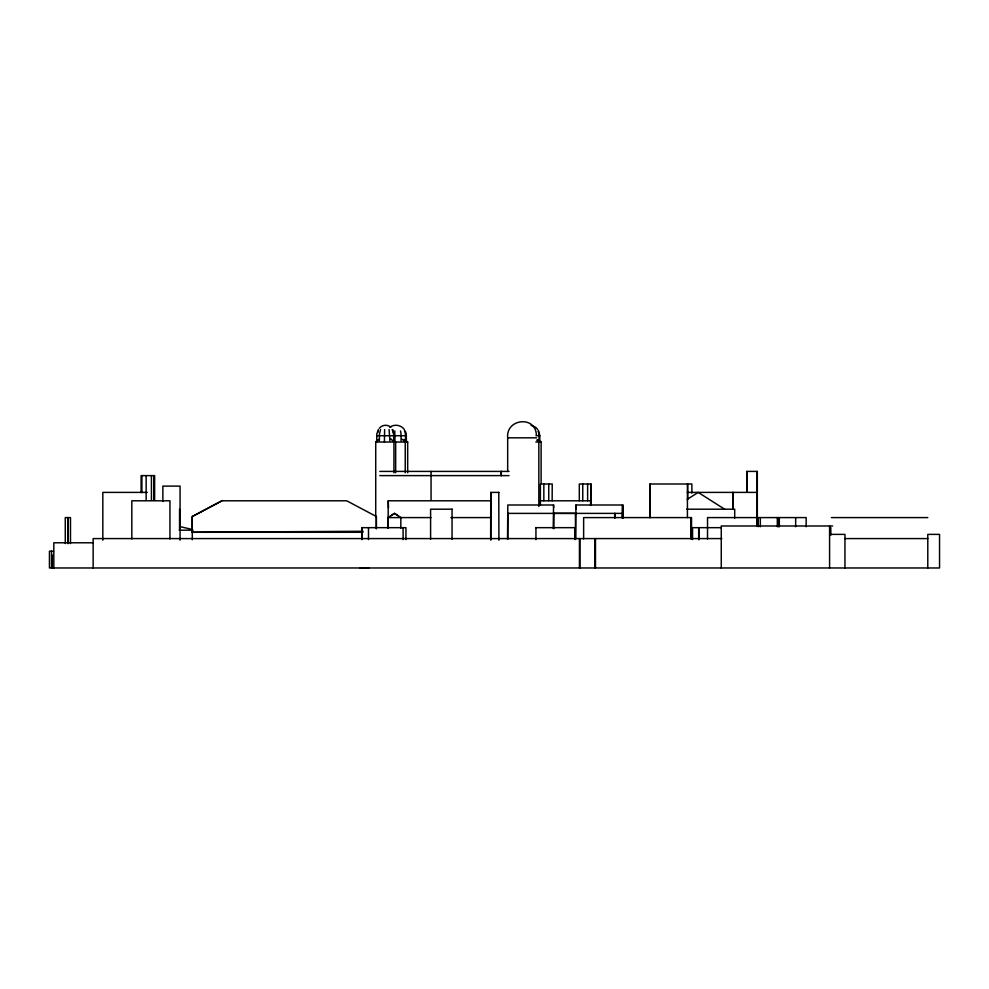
<?xml version="1.0" encoding="UTF-8"?>
<svg xmlns="http://www.w3.org/2000/svg" width="989" height="989" viewBox="0 0 989 989"><rect width="100%" height="100%" fill="white"/><g stroke="black" fill="none" stroke-linecap="round" stroke-linejoin="round"><path stroke-width="1.48" d="M376.315 528.311L376.327 516.493L376.389 528.868M394.698 442.021L394.834 430.957M490.779 510.88L490.717 517.593L450.836 517.593M490.643 538.968L490.742 500.793L388.257 500.793L388.071 528.274M575.623 539.166L575.957 504.996L622.786 504.996L622.514 517.939M507.518 539.166L507.827 504.996L553.568 504.996L553.234 528.559M376.685 442.021L376.797 434.072L378.379 429.547M384.634 429.547L384.412 442.021M507.678 471.506L507.678 437.818C505.688 418.693 535.778 415.157 536.397 435.197M377.847 432.477L378.33 430.957M380.555 429.547L379.455 434.072L379.38 440.76M379.294 428.299C381.989 424.813 387.515 424.182 390.791 427.223M375.721 517.284L375.721 442.021L379.034 439.215M390.742 515.912L394.574 513.39L398.518 515.912M687.219 499.371L698.197 492.398L724.628 509.199M389.889 427.223C394.302 423.836 401.213 424.973 404.353 429.547M376.376 516.53L346.731 500.793L221.944 500.793L192.274 516.542L192.249 532.292L363.012 532.292M221.944 500.793L192.249 516.542L192.286 532.292L363.012 531.254M388.232 517.556L387.861 528.274M622.687 513.39L622.81 517.939M376.685 435.716L394.45 435.716L394.45 442.021M394.698 435.716L406.331 435.716L406.331 442.021M536.075 435.716L539.809 435.716L539.809 442.021M507.678 437.818L536.57 437.818M375.721 442.021L407.678 442.021L407.678 472.742M535.803 442.021L541.107 442.021L541.107 483.497M379.838 471.407L509.026 471.407M746.88 471.407L746.88 492.398L746.794 471.407L757.327 471.407L757.327 526.333M379.838 475.61L509.026 475.61M591.063 505.379L591.063 484.004L579.307 484.004L579.307 500.793M147.274 492.398L102.819 492.398L102.819 540.217M498.913 492.398L490.804 492.398L490.804 540.217M687.256 492.398L757.327 492.398M590.989 500.793L540.056 500.793L540.056 505.379M452.257 509.199L430.598 509.199L430.598 539.339M686.663 509.199L734.703 509.199L734.703 518.236M623.058 517.939L623.058 513.39L507.641 513.39M430.932 517.593L387.861 517.593L394.45 513.39L400.829 517.593M756.622 517.593L707.531 517.593L707.531 538.968M757.08 517.593L806.159 517.593L806.159 526.754M831.39 517.593L927.793 517.593M832.627 525.987L721.265 525.987L721.265 567.97M361.949 527.669L361.949 539.611L361.863 527.669L405.947 527.669L405.947 539.611M535.642 527.669L575.029 527.669L575.029 539.611M721.302 527.669L692.547 527.669L692.547 539.611M830.006 527.669L830.809 527.669L830.809 535.136M179.232 530.191L193.078 530.191M829.783 534.381L844.952 534.381L844.952 567.97M721.809 538.585L93.151 538.585L93.151 567.97M844.952 538.585L927.793 538.585M93.287 542.788L53.814 542.788L53.814 567.97M53.493 551.182L49.45 551.182L49.45 567.97L939.55 567.97L939.55 534.381L927.793 534.381L927.793 567.97M52.516 555.385L51.762 555.385L51.762 567.97M553.692 513.328L576.636 513.353M359.848 567.97L369.169 567.97M180.072 526.618L192.373 529.511M531.068 425.357L535.531 427.223L537.831 429.547M537.596 439.499L541.107 442.021M404.18 439.499L407.678 442.021M393.449 440.154L395.662 442.021L395.662 472.742M536.743 440.154L538.832 442.021L538.832 506.529M402.164 439.215L405.243 442.021L405.243 472.742M390.853 438.869L393.943 442.021L393.943 472.742M392.757 429.547L394.45 435.716M392.176 429.547L393.634 434.072L393.733 442.021M538.671 430.957L539.809 435.716M389.085 429.547L389.913 440.76M575.957 504.996L576.105 508.779M553.568 504.996L553.679 507.518M622.81 513.39L622.489 504.996L622.18 517.939M622.786 504.996L623.058 513.39M388.504 508L388.257 500.793M829.586 525.987L829.586 567.97M795.663 517.593L795.663 526.754M779.332 517.593L779.332 526.754M778.578 517.593L778.578 526.754M777.317 517.593L777.317 526.754M760.318 517.593L760.318 526.754M758.217 517.593L758.217 526.754M756.956 471.407L756.956 526.333M733.146 492.398L733.146 509.199M732.985 492.398L732.985 509.372M698.976 527.669L698.976 539.611M698.679 527.669L698.679 539.611M691.88 493.165L691.88 484.004L649.81 484.004L649.81 517.593M691.534 538.968L691.534 517.593L583.634 517.593L583.634 538.968M690.866 517.593L690.866 538.968M687.714 484.004L687.714 499.272M687.429 484.004L687.429 517.593M650.181 484.004L650.181 517.593M614.96 513.39L614.96 517.939M614.701 513.39L614.701 517.939M595.477 538.585L595.477 567.97M594.97 538.585L594.97 567.97M591.026 484.004L590.989 505.379M590.606 500.793L590.606 505.379M587.627 484.004L587.627 500.793M582.756 484.004L582.756 500.793M579.937 538.585L579.937 567.97M579.443 538.585L579.443 567.97M575.45 513.39L575.45 539.166M553.914 513.39L553.914 528.559M552.146 500.793L552.233 484.004L540.39 484.004L540.39 505.379M548.747 484.004L548.747 500.793M543.839 484.004L543.839 500.793M539.042 442.021L539.042 435.716A10.422 9.445 90 0 0 538.004 430.957M535.939 527.669L535.939 539.611M507.814 513.291L507.814 539.166M501.349 471.407L501.349 475.61M501.213 471.407L501.213 475.61M498.777 492.398L498.913 540.217M490.927 492.398L490.927 501.658M452.047 509.199L452.047 539.339M431.056 471.407L431.056 500.236M405.527 442.021L405.527 435.716A10.459 9.47 90 0 0 404.489 430.957M403.092 527.669L403.092 539.611M401.077 440.76L401.077 435.716A10.422 5.032 90 0 0 400.52 430.957M400.829 517.383L400.829 528.274M368.501 527.669L368.501 539.611M192.286 532.243L192.286 539.722M180.072 540.167L180.072 486.106L162.851 486.106L162.901 501.547M179.565 509.199L179.565 530.302M169.947 538.968L169.947 500.793L131.821 500.793L131.821 538.968M154.63 500.236L154.63 475.61L141.106 475.61L141.106 492.547M153.827 475.61L153.827 500.236M151.428 475.61L151.428 500.236M146.149 475.61L146.149 500.236M141.897 475.61L141.897 492.547M70.491 543.542L70.491 517.593L65.274 517.593L65.274 543.542M67.92 517.593L67.92 543.542M67.796 517.593L67.796 543.542M51.922 555.385L51.922 567.97M51.552 551.182L51.552 567.97M405.206 430.957A10.446 10.249 -89.8 0 1 406.331 435.716"/></g></svg>
